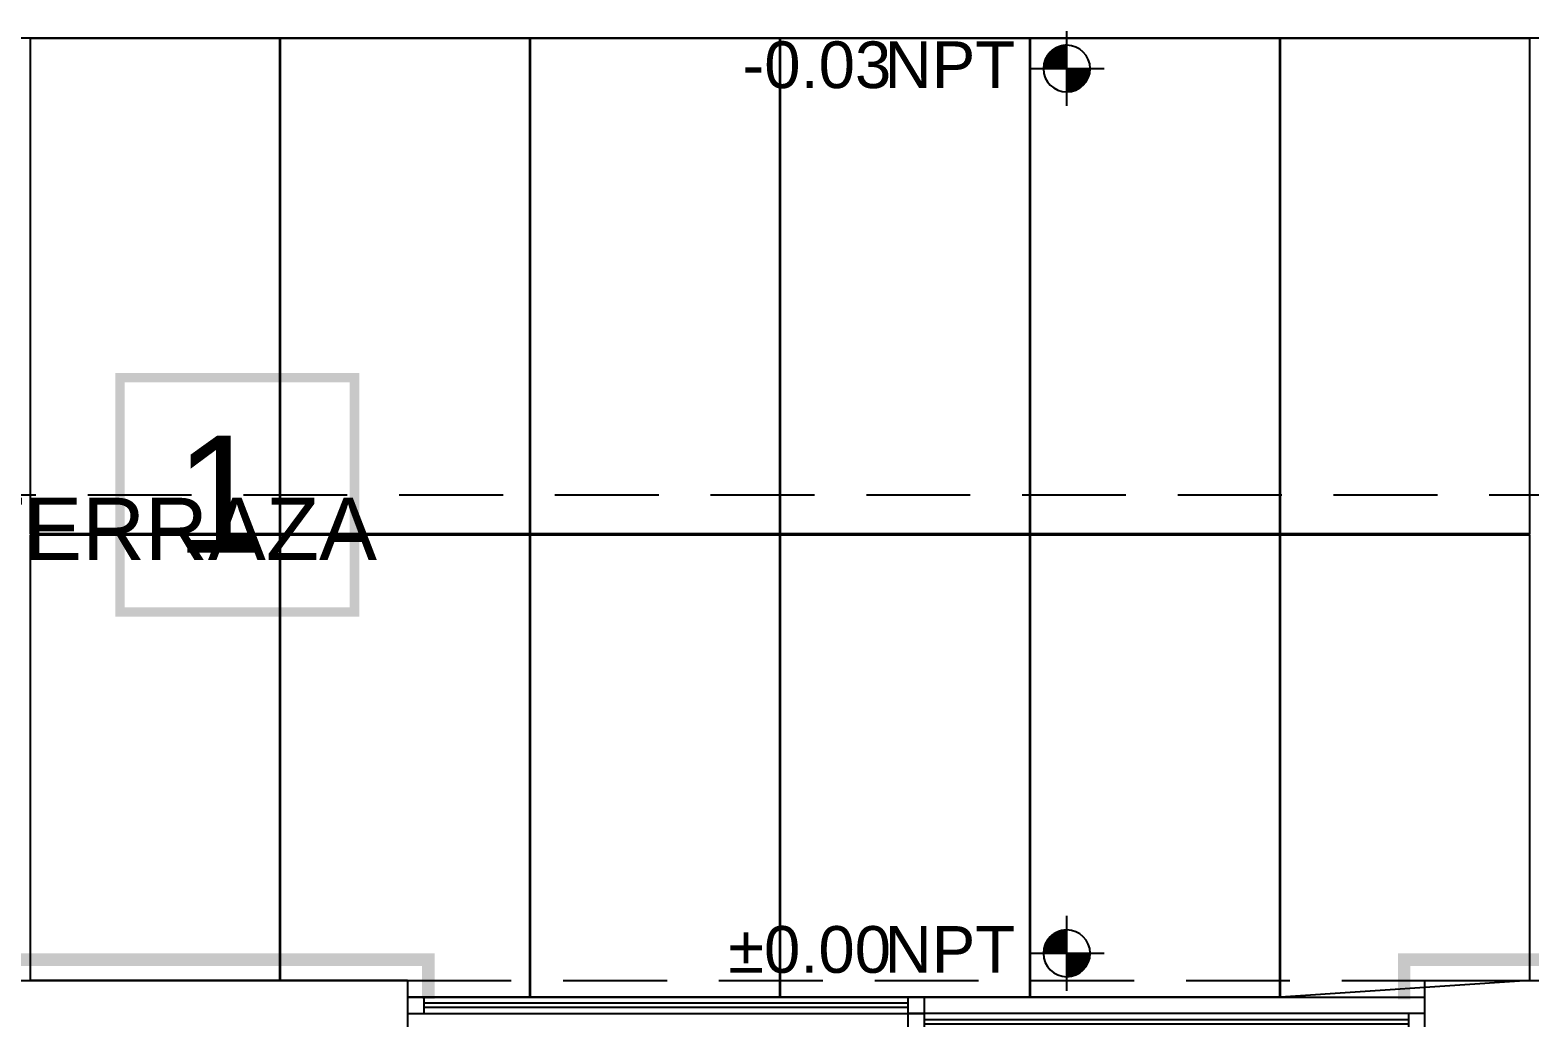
# Model space of a CAD drawing. Header units: metres. Extents: x 116 to 542, y -164 to 56.
# Drawn here: x 493.15 to 496.762, y -83.168 to -80.79 of the extents above; entities that cross this region are included whole.
import ezdxf
from ezdxf.enums import TextEntityAlignment as Align

# ---------------------------------------------------------------- set-up
doc = ezdxf.new("R2010")
doc.units = ezdxf.units.M
doc.linetypes.add('AR-169$0$DASHED2', pattern=[0.375, 0.25, -0.125])
for name, color, linetype in [('A-ACABADOS PISOS', 1, 'Continuous'), ('A-PISO', 30, 'Continuous'), ('A-ZOCLO', 30, 'Continuous'), ('AR-169$0$A-ESCALON', 8, 'Continuous'), ('AR-169$0$A-MUROS', 8, 'Continuous'), ('AR-169$0$A-PROY CERRAMIENTOS', 8, 'AR-169$0$DASHED2'), ('AR-169$0$A-TEXTOS', 8, 'Continuous'), ('AR-169$0$A-VENTANAS', 8, 'Continuous'), ('AR-169$0$Ar-Niveles', 8, 'Continuous'), ('AR-169$0$Ar-Texto', 7, 'Continuous')]:
    doc.layers.add(name, color=color, linetype=linetype)
doc.layers.add('AR-169$0$Ar-Area', color=8, linetype='Continuous', plot=False)
doc.styles.add('AR-169$0$Anot_Arial', font='arial.ttf')
doc.styles.add('AR-169$0$Standard', font='arial.ttf')
doc.styles.get("Standard").update_dxf_attribs({"font": 'arial.ttf'})
pattern_1 = [(0, (-2.923953, -1.1144057), (0, 0.0025), [])]

# ---------------------------------------------------------------- blocks, each defined once
blk = doc.blocks.new('*U89')
at = {"color": 0}
for points in [[(0, 0), (1.245, 0), (1.245, 0.04), (0, 0.04)], [(0, 0), (0.04, 0), (0.04, 0.04), (0, 0.04)], [(1.245, 0.04), (1.205, 0.04), (1.205, 0), (1.245, 0)], [(1.205, -0.04), (2.45, -0.04), (2.45, 0), (1.205, 0)], [(1.205, -0.04), (1.245, -0.04), (1.245, 0), (1.205, 0)], [(2.45, 0), (2.41, 0), (2.41, -0.04), (2.45, -0.04)]]:
    blk.add_lwpolyline(points, close=True, dxfattribs=at)
at = {"color": 8}
for points in [[(0.04, 0.025), (1.205, 0.025)], [(0.04, 0.015), (1.205, 0.015)], [(1.245, -0.015), (2.41, -0.015)], [(1.245, -0.025), (2.41, -0.025)]]:
    blk.add_lwpolyline(points, dxfattribs=at)
at = {"style": 'AR-169$0$Anot_Arial', "flags": 1}
for tag, p in [('ESPACIO', (0.1591, 0.4028)), ('TIPO', (0.1591, 0.3233)), ('NUMERO', (0.1591, 0.2487)), ('MATERIAL', (0.1591, 0.1668))]:
    blk.add_attdef(tag, p, '', height=0.0625, dxfattribs=at)
blk = doc.blocks.new('*U132')
at = {"layer": 'AR-169$0$Ar-Area', "style": 'AR-169$0$Anot_Arial', "flags": 1}
blk.add_attdef('ESP_AREA', text='', height=0.75, dxfattribs=at).set_placement((0, -2.5), align=Align.BOTTOM_CENTER)
at = {"layer": 'AR-169$0$Ar-Texto', "style": 'AR-169$0$Anot_Arial'}
for tag, p in [('ID_ESP01', (0, 1.5)), ('ID_ESP02', (0, 0))]:
    blk.add_attdef(tag, text='', height=1, dxfattribs=at).set_placement(p, align=Align.BOTTOM_CENTER)
blk = doc.blocks.new('*U71')
at = {"layer": 'AR-169$0$Ar-Niveles'}
h = blk.add_hatch(dxfattribs=at)
h.set_pattern_fill('_USER', color=256, scale=0.0025, style=0, pattern_type=0)
h.set_pattern_definition(pattern_1)
h.paths.add_polyline_path([(-2.549, -0.364), (-2.549, -0.739), (-2.174, -0.739, 0.414214)])
h = blk.add_hatch(dxfattribs=at)
h.set_pattern_fill('_USER', color=256, scale=0.0025, style=0, pattern_type=0)
h.set_pattern_definition(pattern_1)
h.paths.add_polyline_path([(-2.549, -0.364), (-2.549, -0.739), (-2.174, -0.739, 0.414214)])
h = blk.add_hatch(dxfattribs=at)
h.set_pattern_fill('_USER', color=256, scale=0.0025, style=0, pattern_type=0)
h.set_pattern_definition([(0, (-2.923953, -1.1144057), (0, 0.0025), [])])
h.paths.add_polyline_path([(-2.549, -0.739), (-2.924, -0.739, 0.414214), (-2.549, -1.114)])
for p, q in [((-2.549, -1.339), (-2.549, -0.139)), ((-1.949, -0.739), (-3.149, -0.739))]:
    blk.add_line(p, q, dxfattribs=at)
blk.add_circle((-2.549, -0.739), 0.375, dxfattribs=at)
at = {"layer": 'AR-169$0$Ar-Area', "style": 'AR-169$0$Anot_Arial', "flags": 1}
blk.add_attdef('ESP_AREA', text='', height=0.75, dxfattribs=at).set_placement((0, -2.5), align=Align.BOTTOM_CENTER)
at = {"layer": 'AR-169$0$Ar-Niveles', "style": 'AR-169$0$Anot_Arial'}
for tag, p in [('NIV_TIPO', (-1.78, -1.052)), ('VAL_NIV', (0.283, -1.052))]:
    blk.add_attdef(tag, p, '', height=0.75, dxfattribs=at)
at = {"layer": 'AR-169$0$Ar-Texto', "style": 'AR-169$0$Anot_Arial'}
for tag, p in [('ID_ESP01', (0, 1.5)), ('ID_ESP02', (0, 0))]:
    blk.add_attdef(tag, text='', height=1, dxfattribs=at).set_placement(p, align=Align.BOTTOM_CENTER)

msp = doc.modelspace()

# ---------------------------------------------------------------- linework, layer by layer
msp.add_circle((496.5529, -118.4388), 45.3176)
at = {"layer": 'A-ACABADOS PISOS', "const_width": 0.0226}
msp.add_lwpolyline([(493.9311, -82.1928), (493.3663, -82.1928), (493.3663, -81.628), (493.9311, -81.628)], close=True, dxfattribs=at)
at = {"layer": 'A-PISO', "ltscale": 100}
msp.add_line((494.0587, -83.1204), (496.5087, -83.1204), dxfattribs=at)
at = {"layer": 'A-PISO'}
for points in [[(493.1507, -80.8104), (493.7507, -80.8104), (493.7507, -82.0044), (493.1507, -82.0044)], [(493.7527, -80.8104), (494.3527, -80.8104), (494.3527, -82.0044), (493.7527, -82.0044)], [(494.3547, -80.8104), (494.9547, -80.8104), (494.9547, -82.0044), (494.3547, -82.0044)], [(494.9567, -80.8104), (495.5567, -80.8104), (495.5567, -82.0044), (494.9567, -82.0044)], [(495.5587, -80.8104), (496.1587, -80.8104), (496.1587, -82.0044), (495.5587, -82.0044)], [(496.1607, -80.8104), (496.7607, -80.8104), (496.7607, -82.0044), (496.1607, -82.0044)], [(493.1507, -82.0064), (493.7507, -82.0064), (493.7507, -83.0804), (493.1507, -83.0804)], [(494.3547, -82.0064), (494.9547, -82.0064), (494.9547, -83.1204), (494.3547, -83.1204)], [(494.9567, -82.0064), (495.5567, -82.0064), (495.5567, -83.1204), (494.9567, -83.1204)], [(495.5587, -82.0064), (496.1587, -82.0064), (496.1587, -83.1204), (495.5587, -83.1204)], [(496.1607, -82.0064), (496.7607, -82.0064), (496.7607, -83.0804), (496.1607, -83.1204)]]:
    msp.add_lwpolyline(points, close=True, dxfattribs=at)
msp.add_lwpolyline([(494.0587, -83.0804), (493.7527, -83.0804), (493.7527, -82.0064), (494.3527, -82.0064), (494.3527, -83.1204), (494.0587, -83.1204)], dxfattribs=at)
at = {"layer": 'A-ZOCLO', "const_width": 0.03}
for points in [[(493.0587, -83.0304), (494.0587, -83.0304)], [(494.1087, -83.125), (494.1087, -83.0304), (494.0587, -83.0304)], [(496.4587, -83.1257), (496.4587, -83.0304), (496.5087, -83.0304)], [(496.5087, -83.0304), (497.7587, -83.0304)]]:
    msp.add_lwpolyline(points, dxfattribs=at)
at = {"layer": 'AR-169$0$A-ESCALON'}
msp.add_lwpolyline([(497.7587, -83.0804), (497.7587, -80.8104), (489.5387, -80.8104)], dxfattribs=at)
at = {"layer": 'AR-169$0$A-MUROS'}
for points in [[(493.0587, -83.0804), (494.0587, -83.0804), (494.0587, -83.2604), (493.0587, -83.2604)], [(496.5087, -83.0804), (497.7587, -83.0804), (497.7587, -85.4104), (497.5787, -85.4104), (497.5787, -83.2604), (496.5087, -83.2604)]]:
    msp.add_lwpolyline(points, close=True, dxfattribs=at)
at = {"layer": 'AR-169$0$A-PROY CERRAMIENTOS'}
msp.add_line((494.0587, -83.0804), (496.5087, -83.0804), dxfattribs=at)
msp.add_lwpolyline([(489.5387, -81.9104), (497.7587, -81.9104), (497.7587, -83.0804)], dxfattribs=at)

# ---------------------------------------------------------------- block references
at = {"layer": 'AR-169$0$A-TEXTOS'}
ref = msp.add_blockref('*U71', (495.2639, -80.7727), dxfattribs=dict(at, xscale=-0.15, yscale=0.15, zscale=0.15))
ref.add_attrib('NIV_TIPO', 'NPT', (495.2077, -80.9305), dxfattribs={"layer": 'AR-169$0$Ar-Niveles', "height": 0.1125, "style": 'AR-169$0$Anot_Arial'})
ref.add_attrib('VAL_NIV', '-0.03', (494.8654, -80.9305), dxfattribs={"layer": 'AR-169$0$Ar-Niveles', "height": 0.1125, "style": 'AR-169$0$Anot_Arial'})
ref = msp.add_blockref('*U132', (493.4631, -82.0649), dxfattribs=dict(at, xscale=-0.15, yscale=0.15, zscale=0.15))
ref.add_attrib('ID_ESP02', 'TERRAZA', dxfattribs={"layer": 'AR-169$0$Ar-Texto', "height": 0.15, "rotation": 0, "style": 'AR-169$0$Standard'}).set_placement((493.4964, -82.1125), align=Align.BOTTOM_CENTER)
ref = msp.add_blockref('*U71', (495.2639, -82.9042), dxfattribs=dict(at, xscale=-0.15, yscale=0.15, zscale=0.15))
ref.add_attrib('NIV_TIPO', 'NPT', (495.2077, -83.062), dxfattribs={"layer": 'AR-169$0$Ar-Niveles', "height": 0.1125, "style": 'AR-169$0$Anot_Arial'})
ref.add_attrib('VAL_NIV', '%%p0.00', (494.8309, -83.062), dxfattribs={"layer": 'AR-169$0$Ar-Niveles', "height": 0.1125, "style": 'AR-169$0$Anot_Arial'})
at = {"layer": 'AR-169$0$A-VENTANAS', "rotation": 180}
msp.add_blockref('*U89', (496.5087, -83.1604), dxfattribs=at)

# ---------------------------------------------------------------- texts
at = {"layer": 'A-ACABADOS PISOS', "insert": (493.718, -81.7675), "char_height": 0.2824, "attachment_point": 3}
msp.add_mtext_dynamic_manual_height_columns('1', width=0.258238, gutter_width=0.8066, heights=[0], dxfattribs=at)

doc.saveas('drawing.dxf')
